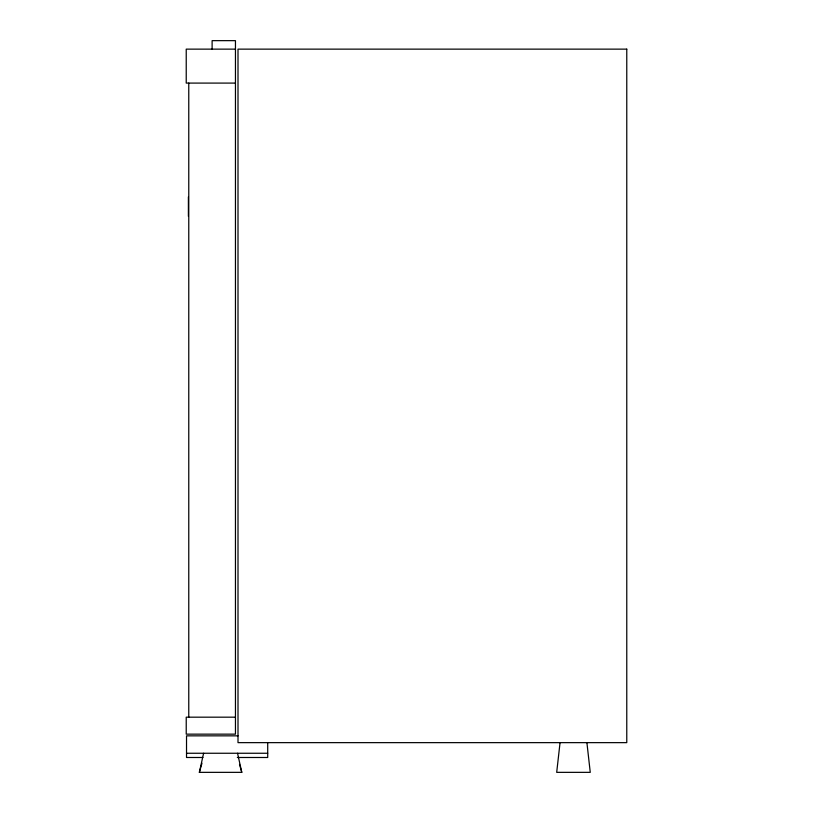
<?xml version="1.0" encoding="UTF-8"?>
<svg xmlns="http://www.w3.org/2000/svg" width="813" height="813" viewBox="0 0 813 813"><rect width="100%" height="100%" fill="white"/><g stroke="black" fill="none" stroke-linecap="round" stroke-linejoin="round"><path stroke-width="1.22" d="M560.055 742.645L556.692 772.35L590.258 772.35L586.905 742.645M237.548 753.255L241.786 772.35L199.358 772.35L203.606 753.255M199.358 772.35L201.97 763.204M235.455 49.136L186.228 49.136L186.228 83.089L235.455 83.089M235.455 717.178L186.228 717.178L186.228 734.149L235.455 734.149L235.455 40.65L212.112 40.65L212.112 49.136M238.006 735.846L186.523 735.846L186.523 757.492L202.945 757.492M186.523 753.255L267.711 753.255M237.315 757.492L267.711 757.492L267.711 742.645M239.5 764.352L241.786 772.35M188.768 83.089L188.768 717.178M188.392 196.878L188.392 216.36M626.772 49.136L238.006 49.136L238.006 742.645L626.772 742.645L626.772 49.136"/></g></svg>
